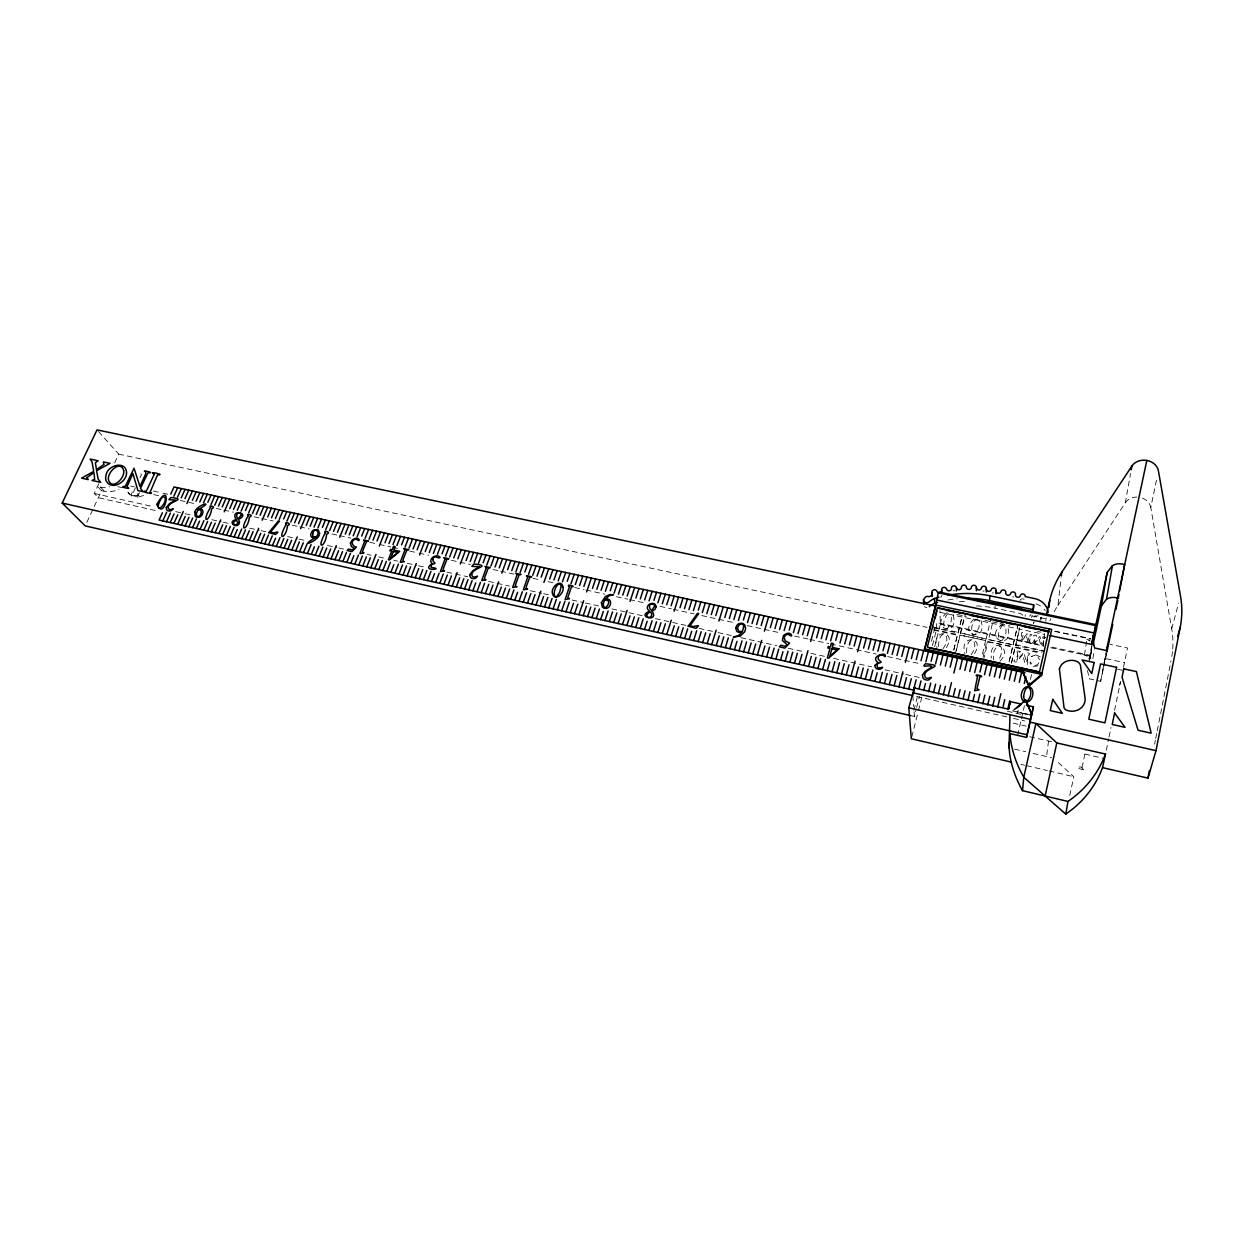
<?xml version="1.0" encoding="UTF-8"?>
<svg xmlns="http://www.w3.org/2000/svg" width="1244" height="1244" viewBox="0 0 1244 1244"><rect width="100%" height="100%" fill="white"/><g stroke="black" fill="none" stroke-linecap="round" stroke-linejoin="round"><path stroke-width="0.75" stroke-dasharray="5 3.75" d="M966.51 652.696C966.572 631.859 981.671 640.676 971.004 654.826M938.52 646.631C938.738 625.919 953.666 634.673 942.968 648.73M985.606 640.567L959.964 635.078L985.606 640.567L981.858 656.739M960.508 632.869L986.119 639.058L960.508 632.869L964.66 616.107M988.047 641.795L1012.725 646.382L1009.024 662.648M988.576 639.587L1013.191 644.858L988.576 639.587L993.085 620.849M1022.755 615.267A8.242 7.371 6.2 0 0 1019.956 613.385L995.06 608.192L995.247 603.402M1011.496 663.192L1015.197 646.911L1042.037 652.665M1044.26 651.514L1015.664 645.387L1019.691 627.707M1043.234 646.149L1043.809 640.473M1044.011 638.592L1044.602 632.916M1045.8 621.285L1046.157 617.833M1054.103 611.846A106.331 93.378 13.6 0 1 1057.913 605.455L1061.132 577.791M1046.795 754.75L1048.521 741.035M1084.441 654.935L1086.914 639.447L1090.039 640.1M1089.386 659.071L1091.797 644.672M1089.386 661.684L1091.672 648.015M1050.714 647.735L1090.553 656.241L1091.719 649.352M1106.476 653.831L1100.629 681.308L1089.386 678.866L1090.039 675.088M1092.885 658.527L1094.393 649.772M1057.913 605.455L1125.338 502.763L1130.578 473.404M1082.078 767.548L1085.779 749.557M1100.629 681.308L1103.475 666.24M1104.128 662.741L1106.429 650.519M1102.262 673.688L1103.335 667.981M1103.692 666.084L1105.123 658.48L1124.483 662.617M1105.294 659.382L1106.585 652.509M1154.634 744.083L1155.381 740.304M1155.754 738.407L1156.873 732.732M1157.247 730.85L1171.008 660.875M1106.289 750.272L1108.653 738.858M1109.042 736.961L1111.016 727.445M1114.577 710.324L1120.502 681.805M1123.519 667.282L1127.515 648L1109.975 644.299M1172.719 648.995A103.579 92.149 9.7 0 0 1171.708 628.889L1150.778 507.521L1156.873 478.178M1104.128 663.13L1106.274 653.022M1069.778 795.429L1073.79 776.722L1056.172 760.613M1090.801 658.667L1090.024 655.261L1091.968 646.305M1090.553 656.241L1091.765 650.643M1119.616 685.428L1120.424 681.665M1043.436 640.644L1043.156 645.729M1017.343 713.512L1018.152 709.997M1039.797 621.673L1040.715 617.724M1017.639 735.375L1021.013 720.603M1021.433 718.752L1024.418 705.752M1030.436 679.457L1031.649 674.186M1030.856 643.381C1028.353 642.091 1030.374 636.819 1031.882 635.046C1028.819 632.279 1031.074 635.995 1029.208 641.609L1027.202 633.725L1021.682 640.007C1023.112 633.414 1025.989 631.968 1021.402 632.807C1022.101 635.031 1021.417 640.676 1018.696 640.784M1031.385 643.49C1033.982 643.459 1035.77 636.804 1033.609 635.326C1040.139 634.44 1034.013 637.161 1034.386 642.713L1039.906 636.415L1041.943 644.33C1046.36 640.831 1039.144 634.533 1045.535 637.612M1009.055 661.963L1012.725 646.382M1013.238 644.159L1017.67 625.312M1013.191 644.858L1017.623 626.027M1011.543 662.508L1015.197 646.911M1015.664 645.387L1019.645 628.422M986.119 639.058L990.224 621.487M983.087 657.019L986.819 641.531L1012.678 647.082M983.506 660.035L988.063 641.095M955.299 653.893L959.964 635.078M956.232 650.814L959.964 635.777M960.508 633.585L965.126 614.956M953.79 649.601L957.538 634.549L932.129 629.106M932.705 627.629L958.082 633.056L962.25 615.593M953.806 650.285L957.538 634.549M958.082 633.056L962.25 616.309M911.79 736.883L917.979 712.47M918.461 710.588L921.788 697.449M934.633 646.74L940.34 624.193L939.904 610.835M913.936 710.246L917.263 697.169M931.507 641.173L935.301 626.23M910.608 715.595L914.402 716.466L916.237 709.251M916.688 707.447L919.425 696.64M932.409 645.558L936.514 629.355L936.265 622.498L1042.565 645.154M1171.708 628.889L1178.534 603.356M1043.856 638.794L1045.147 637.768M999.616 658.231C1007.656 640.054 990.442 644.081 993.8 659.926M1031.494 617.475L1032.147 615.936M143.589 495.516L137.322 497.32L136.591 496.512L138.115 493.215M137.322 497.32L139.592 492.36M135.425 487.803L131.631 496.045L130.9 495.252L133.932 488.643M139.966 477.898L141.489 474.602L140.759 473.793M86.816 522.371L101.588 490.774L97.499 486.466L100.748 487.181A26.171 20.526 -36.8 0 0 109.581 486.777M114.635 462.861L118.724 454.138L98.292 431.31M155.22 510.46L98.338 497.74L94.217 493.464L99.955 481.226M1038.849 662.679C1037.838 666.255 1032.271 666.411 1031.027 663.005C1029.192 658.682 1029.519 668.199 1034.79 666.131A6.064 5.458 9.2 0 0 1037.201 665.913A5.816 5.24 9.2 0 0 1038.662 665.307M974.425 653.722C985.994 635.7 958.44 634.44 964.971 653.722M946.357 647.642C957.973 629.713 930.621 628.484 936.981 647.642M1034.075 644.065L1038.973 638.156L1040.901 645.512M1021.371 641.344L1026.269 635.451L1028.166 642.806M999.943 661.202C1014.653 646.538 988.327 635.933 991.359 658.045M1002.819 624.877C999.352 628.407 996.802 635.839 999.927 640.178A2.224 2.006 6.3 0 0 1002.509 640.038L1006.023 632.807L1005.758 625.343M948.146 613.323C944.709 616.822 942.05 624.115 945.082 628.453A2.193 1.99 2.3 0 0 947.617 628.313L951.194 621.16L951.427 614.474M974.036 618.874C956.652 636.104 988.109 643.117 980.972 620.476M947.057 612.623C927.869 628.469 959.855 638.514 953.106 614.598M1003.302 623.773C979.961 639.276 1016.954 652.058 1007.018 625.063M136.591 496.512L130.9 495.252M1082.575 654.531L1084.737 655.028A7.215 6.438 11.4 0 1 1088.173 657.594M101.588 490.774L104.838 491.489A26.046 20.464 -36.9 0 0 118.973 489.405M1031.805 615.858L1047.728 619.185M1054.896 631.143L1090.848 638.701M1054.85 631.423L1090.801 638.981M956.807 614.396L966.199 616.371M984.984 620.336L990.613 621.534M992.494 621.922L998.123 623.12M1000.005 623.508L1009.397 625.499M1037.558 631.439L1041.072 632.185M940.075 612.359L1044.245 634.362M1052.066 647.175L1090.024 655.261M940.34 624.193L1043.607 646.087M934.493 627.303L958.082 632.356M1015.71 644.687L1044.322 650.814M118.724 454.138L927.029 627.334M1117.579 669.256L1122.865 670.392M933.964 630.195L957.538 635.249M1015.151 647.611L1040.171 652.976M130.651 486.062L134.445 486.902M153.401 491.069L160.989 492.733M162.886 493.153L168.578 494.412M117.776 486.684L123.311 487.897M153.681 494.599L159.356 495.858M180.225 500.461L197.283 504.224M216.254 508.407L221.945 509.667M223.842 510.087L233.312 512.186M254.18 516.789L259.872 518.033M261.769 518.453L273.136 520.972M292.107 525.155L297.798 526.414M299.695 526.834L309.181 528.918M331.93 533.94L337.622 535.2M339.519 535.62L350.886 538.123M369.857 542.306L377.445 543.986M379.342 544.405L390.709 546.909M392.606 547.329L400.195 549.008M409.68 551.092L417.269 552.771M419.166 553.191L428.636 555.291M451.401 560.298L470.356 564.496M493.122 569.519L498.813 570.763M500.71 571.183L513.974 574.122M532.945 578.304L540.534 579.968M548.106 581.648L555.695 583.327M574.666 587.51L584.136 589.594M586.033 590.014L605.004 594.197M616.386 596.716L627.753 599.219M629.651 599.639L646.724 603.402M659.989 606.341L671.371 608.845M673.268 609.265L694.136 613.867M701.709 615.547L735.842 623.073M747.224 625.592L762.401 628.935M764.298 629.355L781.356 633.118M794.636 636.057L807.916 638.981M809.813 639.4L828.768 643.583M830.665 644.003L876.18 654.049M887.563 656.552L902.724 659.911M904.621 660.315L921.695 664.094M94.217 493.464L152.996 506.572M175.762 511.642L183.334 513.337M185.232 513.756L192.82 515.451M211.791 519.681L221.261 521.796M223.158 522.216L230.746 523.911M249.702 528.14L259.187 530.255M261.084 530.675L266.776 531.95M287.628 536.599L297.114 538.714M299.011 539.134L304.702 540.394M327.452 545.478L336.937 547.593M338.834 548.013L344.51 549.288M367.275 554.357L371.07 555.197M378.642 556.892L386.231 558.587M393.819 560.282L397.613 561.122M407.099 563.237L416.569 565.351M418.466 565.771L426.054 567.466M446.907 572.116L467.775 576.765M488.628 581.43L509.48 586.079M530.348 590.729L541.715 593.264M543.612 593.683L551.201 595.378M572.053 600.028L583.436 602.562M585.333 602.998L598.613 605.952M611.877 608.907L627.054 612.297M628.951 612.717L642.215 615.687M655.495 618.641L685.833 625.405M699.112 628.36L716.171 632.17M718.068 632.59L731.348 635.56M740.818 637.674L776.847 645.714M788.229 648.248L803.391 651.623M810.979 653.318L826.156 656.708M833.729 658.387L871.655 666.846M884.935 669.816L903.89 674.046M905.787 674.466L922.861 678.275M1030.421 714.818L1012.756 710.837L1028.601 715.005M1022.708 713.216L1027.995 714.414M1007.298 711.241L1022.381 714.647M916.579 696.453L1009.817 717.555M1013.549 718.394L1024.714 720.929M1013.207 723.199L1026.176 726.138M1029.643 736.712L1053.497 742.17M1084.939 754.097L1104.516 758.591M1014.544 749.121L1025.662 751.687M1033.08 753.413L1051.615 757.705M1020.889 764.36L1024.667 765.247M1026.549 765.682L1047.339 770.549M1049.221 770.985L1073.79 776.722M1086.914 639.447L1087.225 639.525A7.371 6.547 10.7 0 1 1090.024 641.313M978.328 619.201C972.124 618.563 970.025 630.319 972.979 634.409A2.208 1.99 4.4 0 0 975.545 634.269L979.09 627.085L979.277 620.352M139.033 495.19A13.031 10.341 -36.9 0 1 128.023 492.748L131.631 496.045M1040.233 656.77L1035.226 654.702L1031.245 656.552L1034.852 655.293L1037.201 655.837L1039.533 659.709M100.593 487.15L104.683 491.458M128.039 492.08L129.485 494.35M1087.474 670.5L1089.386 678.866M912.847 695.614L913.671 706.592M914.06 711.801L914.402 716.466M1125.338 502.763A13.668 11.678 6.9 0 1 1136.876 497.087M1142.396 498.129A13.668 11.678 6.9 0 1 1150.778 507.521M1172.501 651.514A103.579 92.149 9.7 0 1 1171.832 656.505M1049.936 620.818A106.331 93.378 13.6 0 1 1050.885 618.532M1088.718 658.48A7.215 6.438 11.4 0 1 1089.122 659.429M976.493 605.937A101.728 93.284 7.9 0 1 995.06 608.192M959.404 601.863A102.35 93.766 7.6 0 1 965.608 601.287M948.052 599.997A101.355 92.88 7 0 1 957.227 598.768M1036.019 603.869A17.058 15.223 6.9 0 1 1042.752 607.741M1044.074 609.109A17.058 15.223 6.9 0 1 1045.224 610.602M1030.856 614.489A20.386 18.178 5.4 0 1 1029.597 616.153M1034.588 616.977A3.965 3.53 7.3 0 1 1038.336 615.967M1040.839 617.537A3.965 3.53 7.3 0 1 1041.492 619.294M1034.075 616.993A3.965 3.53 7.2 0 1 1035.428 615.671M1041.368 617.646A3.965 3.53 7.2 0 1 1041.555 618.563M1033.531 623.197A3.934 3.514 7.5 0 1 1034.106 622.451M1033.251 623.337A3.934 3.514 7.5 0 1 1034.168 621.736M1025.18 614.769A8.288 7.402 6 0 1 1025.165 616.324M941.91 595.394A2.472 2.224 0.7 0 1 940.666 597.26M926.904 607.538A3.265 2.939 0.2 0 1 924.572 606.574M953.075 590.838A2.488 2.224 1.5 0 1 954.941 590.838M982.853 591.227A2.504 2.239 3.3 0 1 984.113 591.118M992.152 593.139A2.457 2.193 3.9 0 1 993.35 592.828M1020.002 600.448A2.472 2.208 5.7 0 1 1024.761 600.323M1012.616 596.793A2.472 2.208 5.1 0 1 1013.844 597.042M1017.032 651.98C1020.298 657.563 1009.148 662.383 1016.535 661.948L1022.692 654.531L1025.072 663.814C1031.027 667.577 1024.154 656.801 1029.737 654.017C1025.865 650.488 1028.772 655.277 1026.378 662.306L1023.859 652.354L1016.923 660.269L1018.805 652.416L1020.686 651.669L1015.664 650.581L1017.032 651.98M1083.633 769.741L1077.273 768.263A3.53 3.203 18.2 0 1 1081.316 767.128L1083.633 769.741"/><path stroke-width="1.5" d="M976.353 590.776L976.4 587.541A2.504 2.239 2.5 0 0 974.021 585.255A2.504 2.239 2.5 0 0 971.393 587.261A2.504 2.239 2.2 0 1 968.874 589.392A2.504 2.239 2.2 0 1 966.386 587.199A2.504 2.239 1.9 0 0 963.789 585.115A2.504 2.239 1.9 0 0 961.394 587.339A2.504 2.239 1.6 0 1 959.108 589.672A2.504 2.239 1.6 0 1 956.418 587.697A2.504 2.239 1.3 0 0 953.619 585.846A2.504 2.239 1.3 0 0 951.458 588.256A2.488 2.239 1.1 0 1 949.436 590.76A2.488 2.239 1.1 0 1 946.56 589.034A2.488 2.239 0.8 0 0 943.59 587.417A2.488 2.239 0.8 0 0 941.692 590.014A2.488 2.239 0.5 0 1 939.935 592.673A2.488 2.239 0.5 0 1 936.903 591.195A2.581 2.317 0.3 0 0 933.715 589.858A2.581 2.317 0.3 0 0 932.005 592.611A3.483 3.126 -0.1 0 1 927.215 596.374A2.457 2.208 0 0 0 925.583 597.011L923.483 599.624L923.732 604.382M986.29 591.973L986.368 588.739A2.519 2.239 3.1 0 0 984.222 586.251A2.519 2.239 3.1 0 0 981.392 588.039A2.519 2.239 2.8 0 1 978.655 589.936A2.519 2.239 2.8 0 1 976.4 587.541M989.82 595.798L1033.655 604.864L1033.235 609.669L989.664 600.619L989.82 595.798A101.977 93.347 6.8 0 0 947.959 595.192M990.644 620.336L990.691 618.906M995.931 593.854L996.055 590.62A2.472 2.208 3.7 0 0 994.158 588.023A2.472 2.208 3.7 0 0 991.235 589.625A2.472 2.208 3.4 0 1 988.342 591.289A2.472 2.208 3.4 0 1 986.368 588.739M1010.004 714.74L1008.977 747.831M1017.716 624.597L1020.189 625.11M1022.521 668.837L1022.101 671.122L1029.037 686.066L1041.43 675.337M1014.202 709.64L1025.694 700.092L1031.509 714.351M1028.99 686.517C1021.371 685.771 1018.121 699.563 1025.258 702.269C1032.815 702.922 1036.065 689.269 1028.99 686.517L1022.179 670.127M1009.926 733.602L1026.502 737.397L1033.437 706.81L1026.378 705.224M1105.496 754.066L1102.79 760.613A112.364 102.972 10.6 0 1 1067.958 801.447L1022.521 790.64L1023.765 777.267L1035.894 723.464L1056.809 742.932L1105.496 754.066L1102.542 767.641L1099.898 774.063A110.078 101.184 11.5 0 1 1072.017 809.502L1065.781 814.12L1023.765 777.267L1019.987 770.098A119.751 107.015 17.1 0 1 1010.626 740.009L1009.926 733.711M1030.374 715.393L1031.571 713.605L1025.694 700.092M1039.471 672.226L927.324 647.129L937.385 607.678L1048.723 631.128L1048.568 632.543M924.339 648.793L1041.539 674.341L1041.399 675.71L1051.709 629.433L935.535 605.004L924.416 650.177L1022.521 671.589M1048.972 607.383L1049.718 600.354A110.887 96.659 12.3 0 1 1061.77 572.271L1131.884 466.049A14.244 12.036 6 0 1 1146.844 460.435A14.244 12.036 6 0 1 1158.413 470.854L1180.494 596.063A107.933 95.29 8.3 0 1 1180.229 627.163L1156.018 750.645L1147.948 778.122L1102.542 767.641M1061.35 575.956L1061.77 572.271M1093.165 640.753L1095.886 624.628L939.298 592.066L938.303 592.828L934.384 611.162M1065.781 814.12L1067.958 801.447M1092.978 645.045L1101.438 605.844L1107.144 572.504L1112.431 565.647A12.86 11.18 8.8 0 1 1124.669 564.683L1119.678 590.853M1101.438 605.844L1106.507 599.219L1112.431 565.647M1131.231 469.734L1131.884 466.049M1031.54 715.207L1031.587 714.056M1106.911 650.799L1108.217 643.926L1106.662 651.203M1118.247 598.333L1118.962 594.585M936.468 599.981L1093.942 632.947L1092.683 639.385L1094.689 648.031L1106.429 650.519L1146.828 460.435M1147.948 778.122L1149.425 770.565M1049.936 635.56L1091.61 644.376L1093.942 632.947M1106.865 651.98L1107.642 648.279M1108.435 644.579L1112.758 624.224M1115.899 609.436L1117.858 600.183M1091.61 644.376L1107.144 572.504M1092.59 641.002L1094.969 629.993M1045.147 796.02L1056.809 742.932M1026.502 737.397L1033.437 706.81M1046.515 614.365L1049.718 600.354M1049.221 628.904L1039.502 671.884L957.134 653.955M1024.263 683.485L1025.849 676.565M1029.348 684.247L1029.643 682.956M1019.256 682.381L1021.666 672.009M1003.115 706.623L1004.748 699.626M1009.288 680.188L1011.714 669.847M1008.122 707.743L1009.739 700.745M1014.28 681.277L1016.675 670.92M1008.806 708.334L1010.361 701.647L1021.06 704.026M997.704 707.245L1000.907 693.623M1004.312 679.084L1006.754 668.759M992.712 706.125L994.765 697.402M999.352 677.996L1001.793 667.67M982.744 703.871L984.828 695.178M989.446 675.819L991.903 665.524M987.72 704.99L989.789 696.282M994.391 676.907L996.848 666.597M977.784 702.767L979.868 694.059M984.502 674.73L986.974 664.436M967.879 700.527L969.978 691.851M974.658 672.553L977.146 662.29M972.824 701.616L974.519 694.587M979.961 672.04L982.06 663.363M963.354 697.682L965.049 690.747M969.729 671.48L972.233 661.217M953.495 695.474L955.19 688.554M959.933 669.319L962.452 659.087M958.424 696.578L960.119 689.642M964.831 670.392L967.334 660.16M948.146 696.096L951.473 682.629M953.853 673.035L957.569 658.014M938.334 693.888L940.495 685.257M945.269 666.1L947.819 655.899M943.247 694.992L945.378 686.361M950.152 667.173L952.686 656.956M933.451 692.784L935.612 684.169M940.402 665.027L942.968 654.826M923.686 690.56L925.458 683.594M931.103 661.295L933.28 652.711M928.568 691.68L930.73 683.08M935.55 663.954L938.116 653.769M935.068 618.377L936.95 610.959M919.254 687.776L920.995 680.903M925.847 661.824L928.444 651.654M1011.434 762.152L911.323 738.749L908.789 707.774L914.62 687.186L913.267 693.841M916.144 679.815L913.516 690.109L159.092 520.07L162.358 512.792M921.011 660.751L923.608 650.612M924.416 650.177L935.69 606.061L97.016 429.88L62.2 503.058L85.183 525.885L910.608 715.595M903.813 687.916L906.456 677.653M911.37 658.636L913.982 648.497M908.664 689.005L911.292 678.742M916.19 659.693L918.787 649.555M898.977 686.828L902.864 671.791M905.321 662.321L909.177 647.455M889.32 684.651L891.995 674.419M896.955 655.464L899.599 645.356M894.141 685.739L896.815 675.492M901.76 656.505L904.388 646.413M884.5 683.562L887.19 673.346M892.166 654.406L894.825 644.314M874.89 681.401L877.176 672.802M883.038 650.721L885.277 642.231M879.695 682.489L882.385 672.273M887.392 653.349L890.051 643.272M870.1 680.328L872.821 670.127M877.844 651.25L880.519 641.204M860.537 678.167L863.274 667.997M868.343 649.15L871.033 639.121M865.311 679.24L868.048 669.07M873.086 650.208L875.776 640.162M855.779 677.094L858.515 666.939M863.6 648.108L866.306 638.094M914.216 687.963L1008.34 709.142L1010.361 701.647M846.262 674.948L849.014 664.809M854.13 646.025L856.852 636.026M851.02 676.021L855.048 661.139M857.582 651.763L861.579 637.068M841.519 673.875L844.287 663.752M849.419 644.998L852.156 635M832.049 671.744L834.833 661.637M839.995 642.915L842.748 632.947M836.777 672.817L839.56 662.694M844.707 643.957L847.444 633.973M822.611 669.614L825.41 659.538M830.619 640.847L833.387 630.91M827.322 670.687L829.686 662.166M835.735 640.318L838.067 631.921M1177.633 636.524L1180.229 627.163M817.899 668.557L820.713 658.48M825.938 639.82L828.706 629.884M808.507 666.442L811.337 656.397M816.593 637.768L819.392 627.847M813.203 667.499L816.033 657.438M821.258 638.794L824.041 628.873M1008.34 709.142L1008.635 708.489M803.826 665.384L807.994 650.674M810.621 641.391L814.742 626.836M794.481 663.285L797.342 653.255M802.644 634.689L805.459 624.815M799.146 664.327L802.007 654.297M807.278 635.715L810.093 625.825M789.816 662.228L792.692 652.214M797.995 633.678L800.825 623.804M780.517 660.129L782.958 651.701M789.194 630.086L791.588 621.782M785.166 661.186L788.043 651.187M793.377 632.652L796.207 622.793M775.883 659.087L778.775 649.104M784.14 630.615L786.986 620.772M766.631 657.003L769.538 647.051M774.934 628.593L777.795 618.766M771.249 658.045L774.157 648.077M779.521 629.604L782.398 619.776M762.012 655.961L764.92 646.009M770.331 627.582L773.208 617.77M752.791 653.877L755.73 643.957M761.173 625.561L764.065 615.78M757.394 654.919L761.686 640.365M764.391 631.174L768.636 616.775M743.617 651.809L746.571 641.904M752.045 623.555L754.952 613.79M748.204 652.851L751.143 642.93M756.601 624.566L759.509 614.785M739.029 650.783L741.999 640.893M747.488 622.544L750.412 612.794M729.901 648.715L732.871 638.856M738.392 620.554L741.331 610.804M734.458 649.757L736.961 641.406M743.399 620.025L745.871 611.799M725.345 647.689L728.331 637.83M733.851 619.559L736.806 609.824M716.249 645.652L719.25 635.808M724.817 617.553L727.771 607.849M720.789 646.662L723.79 636.819M729.326 618.548L732.281 608.829M711.708 644.625L716.124 630.21M718.908 621.114L723.262 606.87M702.658 642.588L705.69 632.776M711.288 614.583L714.274 604.911M707.183 643.599L710.2 633.787M715.798 615.578L718.768 605.89M693.639 640.551L696.671 630.755M702.316 612.608L705.317 602.951M698.148 641.562L701.181 631.765M706.81 613.603L709.795 603.931M689.129 639.54L691.711 631.283M698.319 610.104L700.854 601.972M680.157 637.503L683.22 627.753M688.912 609.653L691.928 600.028M684.635 638.514L687.699 628.749M693.374 610.633L696.391 600.992M675.679 636.493L678.757 626.743M684.449 608.674L687.481 599.048M666.737 634.487L671.262 620.227M674.124 611.224L678.602 597.12M671.2 635.497L674.295 625.748M680.001 607.694L683.049 598.084M657.827 632.481L660.937 622.762M666.691 604.771L669.754 595.176M662.274 633.476L665.384 623.757M671.122 605.735L674.186 596.156M653.38 631.47L656.505 621.782M662.274 603.791L665.338 594.212M644.516 629.48L647.16 621.316M653.94 600.354L656.537 592.299M648.948 630.475L652.074 620.787M657.858 602.827L660.937 593.264M635.684 627.489L638.825 617.817M644.656 599.919L647.751 590.387M640.1 628.484L643.226 618.812M649.041 600.883L652.136 591.335M631.268 626.494L634.424 616.837M640.271 598.955L643.381 589.423M622.466 624.504L627.116 610.384M630.039 601.474L634.642 587.51M626.867 625.499L630.024 615.858M635.886 597.991L639.012 588.474M613.696 622.529L616.884 612.919M622.778 595.098L625.919 585.613M618.081 623.524L621.254 613.898M627.147 596.063L630.273 586.562M609.327 621.549L612.514 611.939M618.439 594.134L621.58 584.664M600.603 619.574L603.309 611.488M610.244 590.744L612.903 582.767M604.957 620.554L608.16 610.975M614.085 593.186L617.242 583.716M591.895 617.615L595.114 608.052M601.085 590.325L604.257 580.886M596.249 618.595L599.452 609.031M605.408 591.273L608.58 581.819M587.557 616.635L590.791 607.088M596.762 589.376L599.95 579.937M578.895 614.692L583.654 600.712M586.639 591.895L591.351 578.056M583.218 615.656L586.453 606.123M592.455 588.428L595.643 579.004M570.265 612.732L573.515 603.231M579.548 585.582L582.767 576.19M574.572 613.712L577.822 604.18M583.84 586.53L587.059 577.123M565.958 611.768L569.223 602.267M575.272 584.633L578.491 575.257M557.359 609.824L560.127 601.832M567.217 581.29L569.954 573.391M561.65 610.804L564.916 601.303M570.98 583.7L574.215 574.324M548.791 607.896L552.087 598.426M558.183 580.886L561.433 571.54M553.067 608.86L556.363 599.39M562.443 581.819L565.693 572.458M544.514 606.932L547.811 597.478M553.938 579.937L557.188 570.607M535.993 605.019L540.845 591.18M543.908 582.441L548.713 568.757M540.254 605.968L543.55 596.529M549.692 579.004L552.942 569.674M527.487 603.091L530.815 593.683M536.988 576.205L540.269 566.906M531.732 604.055L535.06 594.632M541.202 577.138L544.483 567.839M523.242 602.143L526.585 592.735M532.759 575.288L536.055 565.989M514.783 600.23L517.613 592.315M524.859 571.976L527.643 564.154M519.012 601.194L522.356 591.786M528.544 574.355L531.841 565.071M506.339 598.333L509.713 588.956M515.933 571.571L519.261 562.319M510.553 599.281L513.912 589.905M520.132 572.504L523.444 563.237M497.927 596.436L501.301 587.075M507.568 569.736L510.895 560.5M502.141 597.384L505.499 588.023M511.75 570.654L515.078 561.417M1095.886 624.628L1095.544 625.545L938.303 592.828M493.744 595.487L498.688 581.788M501.83 573.142L506.728 559.582M485.362 593.606L488.752 584.276M495.05 566.984L498.409 557.779M489.545 594.554L492.935 585.209M499.217 567.902L502.56 558.68M477.012 591.724L480.433 582.41M486.746 565.149L490.12 555.959M481.179 592.657L484.585 583.343M490.898 566.067L494.257 556.861M468.693 589.843L472.114 580.559M478.458 563.33L481.848 554.155M472.844 590.791L475.737 582.938M483.138 562.801L485.969 555.057M464.541 588.91L467.977 579.626M474.337 562.412L477.712 553.253M456.253 587.044L459.705 577.776M466.08 560.609L469.486 551.45M460.404 587.977L463.841 578.709M470.201 561.51L473.591 552.352M447.995 585.178L451.448 575.941M457.87 558.789L461.275 549.661M452.132 586.111L457.186 572.551M460.373 563.983L465.38 550.563M439.77 583.327L443.237 574.106M449.659 556.985L453.096 547.873M443.875 584.26L447.342 575.023M453.765 557.887L457.186 548.775M435.664 582.394L439.132 573.189M445.585 556.084L449.006 546.987M427.454 580.559L430.953 571.354M437.421 554.295L440.858 545.214M431.559 581.477L434.498 573.702M442.04 553.767L444.932 546.1M419.29 578.709L422.789 569.534M429.289 552.507L432.741 543.441M423.38 579.626L426.863 570.436M433.347 553.393L436.799 544.328M411.142 576.874L416.289 563.439M419.539 554.964L424.639 541.669M415.216 577.791L418.715 568.617M425.23 551.605L428.682 542.555M403.025 575.039L406.539 565.896M413.086 548.931L416.569 539.912M407.083 575.956L410.598 566.798M417.129 549.832L420.596 540.782M398.966 574.137L402.496 564.994M409.043 548.044L412.541 539.025M390.88 572.302L393.866 564.62M401.548 544.856L404.502 537.268M394.923 573.22L398.453 564.092M405.015 547.158L408.514 538.139M382.825 570.498L386.371 561.386M392.98 544.514L396.494 535.526M386.853 571.4L390.398 562.288M396.976 545.385L400.49 536.397M374.786 568.679L378.347 559.598M384.971 542.742L388.501 533.769M378.798 569.581L382.359 560.484M388.968 543.628L392.482 534.64M366.762 566.875L370.354 557.81M376.994 540.984L380.524 532.043M370.774 567.777L376.015 554.466M379.327 546.069L384.505 532.899M358.77 565.071L362.377 556.021M369.033 539.243L372.578 530.302M362.766 565.973L366.358 556.908M373.013 540.114L376.559 531.172M354.789 564.17L358.396 555.135M365.067 538.372L368.628 529.431M346.843 562.381L350.45 553.362M357.152 536.615L360.713 527.705M350.808 563.283L353.856 555.664M361.662 536.102L364.663 528.576M338.912 560.593L342.535 551.59M349.253 534.889L352.829 525.994M342.862 561.495L346.485 552.476M353.203 535.76L356.764 526.85M330.997 558.805L336.331 545.634M339.69 537.315L344.961 524.268M334.947 559.707L338.586 550.703M345.303 534.018L348.895 525.123M323.113 557.032L326.768 548.06M333.532 531.421L337.124 522.558M327.048 557.918L330.702 548.946M337.451 532.292L341.043 523.413M315.261 555.259L318.915 546.303M325.695 529.695L329.318 520.847M319.179 556.146L322.834 547.189M329.613 530.566L333.221 521.702M307.423 553.502L311.093 544.561M317.889 527.985L321.527 519.152M311.327 554.373L314.421 546.831M322.367 527.456L325.415 520.008M303.505 552.616L307.19 543.69M314.001 527.129L317.64 518.297M295.699 550.859L299.4 541.949M306.226 525.419L309.88 516.602M299.602 551.73L303.287 542.819M310.114 526.274L313.752 517.457M287.924 549.102L291.625 540.207M298.482 523.708L302.137 514.923M291.811 549.972L297.223 536.926M300.644 528.684L306.008 515.762M280.164 547.36L283.881 538.481M290.754 522.013L294.424 513.243M284.036 548.231L287.753 539.336M294.626 522.853L298.28 514.083M272.436 545.618L275.577 538.139M283.632 518.935L286.726 511.564M276.292 546.489L280.009 537.61M286.913 521.158L290.583 512.404M264.723 543.877L268.455 535.029M275.375 518.624L279.06 509.884M268.58 544.748L272.296 535.884M279.216 519.463L282.901 510.724M257.026 542.135L260.773 533.318M267.724 516.929L271.425 508.221M260.882 543.006L264.614 534.174M271.55 517.784L275.235 509.045M249.36 540.409L253.123 531.608M260.089 515.249L263.79 506.557M253.201 541.28L258.69 528.342M262.157 520.179L267.6 507.381M241.725 538.683L245.488 529.897M252.47 513.585L256.186 504.893M245.55 539.554L249.298 530.753M256.28 514.41L259.996 505.717M234.105 536.973L237.293 529.571M245.472 510.553L248.613 503.229M237.915 537.828L241.678 529.042M248.676 512.746L252.392 504.069M1031.898 612.717L1032.691 610.835A20.386 18.178 5.4 0 0 1033.655 604.864M226.501 535.262L230.295 526.492M237.309 510.242L241.056 501.581M230.295 536.117L234.074 527.347M241.087 511.082L244.835 502.405M218.928 533.552L222.723 524.797M229.767 508.578L233.514 499.933M222.707 534.407L226.501 525.652M233.53 509.418L237.277 500.757M211.371 531.841L215.181 523.118M222.241 506.93L226.004 498.3M215.15 532.696L220.717 519.883M224.231 511.797L229.751 499.124M203.829 530.146L207.655 521.438M214.73 505.266L218.509 496.667M207.593 531.001L211.418 522.278M218.493 506.09L222.256 497.476M196.319 528.451L199.553 521.112M207.841 502.281L211.045 495.034M200.082 529.306L203.907 520.598M210.998 504.442L214.777 495.843M188.839 526.772L192.68 518.079M199.786 501.985L203.581 493.401M192.571 527.611L196.412 518.919M203.518 502.809L207.313 494.21M181.36 525.092L185.216 516.416M192.353 500.352L196.163 491.784M185.092 525.932L188.948 517.255M196.07 501.161L199.864 492.593M173.911 523.413L177.783 514.752M184.936 498.72L188.746 490.167M177.643 524.253L183.288 511.548M186.864 503.54L192.447 490.976M166.494 521.734L170.366 513.103M177.534 497.087L181.36 488.55M170.21 522.573L174.067 513.928M181.235 497.895L185.061 489.358M170.77 494.132L174.005 486.948L1024.978 672.74M162.793 520.894L166.665 512.279M173.849 496.278L177.674 487.741M1030.421 714.818L1031.571 713.605M1029.115 685.086L1041.539 674.341M1017.032 707.852L1021.324 704.275M938.909 597.213A101.977 93.347 6.8 0 0 934.493 598.504L933.078 599.173A19.92 17.976 1.7 0 0 929.066 601.925A3.281 2.954 0 0 1 923.483 599.624M937.603 602.407A101.355 92.88 7 0 0 934.679 603.278L933.28 603.946A19.795 17.898 1.8 0 0 929.284 606.683M652.665 603.993C648.279 603.169 648.793 608.798 651.561 610.524L654.624 606.279A2.923 2.643 -21.4 0 0 652.509 603.9M937.385 608.036L1048.676 631.47M946.435 610.306L955.485 612.203M959.093 612.965L962.701 613.012M970.6 615.391L985.201 618.47M994.998 620.538L1002.555 622.124M1006.334 622.917L1013.891 624.519M1023.936 626.634L1037.232 629.433M1041.041 630.226L1048.645 631.828M929.159 647.86L955.283 653.209M1036.594 671.9L1041.866 673.051M912.629 692.737L1030.25 719.312M62.2 503.058L912.847 695.614M1030.312 722.189L1156.018 750.645M908.789 707.774L1026.751 734.737M932.658 626.214L932.705 627.629M932.005 592.611L932.145 595.814M935.535 605.004L935.597 606.466M934.493 598.504L934.679 603.278M1008.713 743.134L1009.661 754.019A117.2 105.04 17.9 0 0 1022.521 790.64M941.692 590.014L941.786 593.217M956.418 587.697L956.449 590.931M1106.507 599.219A12.347 10.823 10.1 0 1 1117.283 597.991M978.126 601.21A102.35 93.766 7.6 0 1 981.252 601.412M982.822 601.552A102.35 93.766 7.6 0 1 995.247 603.402L1020.282 608.611A8.288 7.402 6 0 1 1023.097 610.493M966.495 598.317A101.355 92.88 7 0 1 989.664 600.619M1048.179 612.623A17.167 15.286 6.7 0 0 1034.51 598.535L1025.211 596.622A2.488 2.224 5.5 0 0 1023.283 593.994A2.488 2.224 5.5 0 0 1020.344 595.612A2.488 2.208 5.2 0 1 1017.405 597.229A2.488 2.208 5.2 0 1 1015.462 594.616A2.488 2.208 4.9 0 0 1013.533 591.988A2.488 2.208 4.9 0 0 1010.61 593.606A2.488 2.208 4.6 0 1 1007.671 595.223A2.488 2.208 4.6 0 1 1005.743 592.611A2.488 2.208 4.3 0 0 1003.83 589.998A2.488 2.208 4.3 0 0 1000.907 591.615A2.472 2.208 4 0 1 997.968 593.232A2.472 2.208 4 0 1 996.055 590.62M932.222 596.28A2.566 2.301 0.4 0 1 932.456 595.752M239.486 521.796C239.019 530.628 225.584 521.858 236.22 519.588C229.083 508.127 252.003 513.088 238.397 519.386L239.486 521.796M1023.579 696.749L1024.792 701.289A1.99 1.819 11 0 0 1027.093 701.181C1036.174 692.364 1026.098 677.669 1023.579 696.749M656.241 606.637L654.857 609.529L651.949 611.037C660.16 622.715 635.357 617.024 649.508 611.239C642.433 605.983 654.422 599.204 656.241 606.637M561.308 585.613L559.753 592.128L556.985 596.28A1.788 1.586 -27.2 0 1 554.964 596.405C552.056 593.186 557.981 579.486 561.308 585.613M432.741 559.52C433.083 563.361 437.966 562.832 432.134 564.325A3.297 2.861 -31.9 0 0 431.046 566.611L431.264 567.451C446.456 569.083 419.461 572.178 432.228 563.61C427.236 559.225 436.551 552.927 440.127 557.312C438.774 559.691 433.363 553.673 432.741 559.52M563.034 587.277C564.543 592.968 554.871 602.205 552.523 593.761C550.221 587.51 561.448 577.62 563.034 587.277M312.71 533.956L312.804 535.962A2.177 1.819 -34.6 0 0 314.032 536.957L316.38 536.599C321.418 531.686 313.69 526.507 312.71 533.956M735.779 628.096L736.65 631.112A3.561 3.265 -14.6 0 0 738.563 632.247L742.108 631.921L738.267 635.762L733.338 637.021L740.18 636.135L744.581 631.936L745.654 628.655L744.674 624.768L742.326 623.228L739.091 623.586A6.236 5.722 -14.4 0 0 736.775 625.545L735.779 628.096M158.19 505.997L158.672 508.003A1.679 1.353 -37.2 0 0 160.476 507.863C170.677 498.377 162.124 489.607 158.19 505.997M743.679 626.681L742.528 631.206L739.916 631.579A2.333 2.13 -14.5 0 1 738.392 630.444C735.391 626.323 743.103 620.227 743.679 626.681M469.781 574.821L470.185 576.843A4.152 3.623 -30.5 0 0 471.818 578.273L473.389 578.631A3.887 3.405 -30.5 0 0 475.612 578.133C480.915 573.142 474.135 579.455 472.082 575.863C469.47 567.466 494.241 566.176 473.84 563.983L471.927 566.347L479.282 566.798L472.813 570.747L469.781 574.821M196.194 514.021L197.361 516.649C201.606 517.24 203.207 507.614 197.765 510.133L196.194 514.021M237.791 522.76L236.453 524.937L233.405 524.253L233.903 521.905L236.5 520.054L237.791 522.76M874.983 665.4C874.361 669.07 879.648 670.547 881.949 668.23C885.122 665.198 877.129 670.563 877.129 665.913A3.608 3.328 -1.1 0 1 878.046 663.379C883.675 661.668 880.301 662.461 878.155 658.916C877.3 654.593 882.836 653.971 885.075 656.692C887.952 650.892 868.981 656.334 878.062 662.57L874.983 665.4M156.868 504.395C165.079 523.257 172.9 476.25 156.868 504.395M601.396 602.702L602.283 606.885A4.027 3.623 -24.5 0 0 604.413 608.207C611.815 610.151 613.199 596.109 604.895 599.655L609.093 595.721L613.479 594.741L609.778 594.57L605.315 596.622L601.396 602.702M127.23 486.124L127.619 487.555C133.31 489.778 116.672 486.528 125.286 486.388L134.025 468.211L139.966 486.528L145.968 473.218L145.564 471.787C139.857 469.594 156.542 472.782 147.896 472.938L140.494 488.348L143.107 491.707L137.913 490.571L132.906 473.575L127.23 486.124M123.685 470.574C125.224 478.24 111.696 490.976 108.461 479.78C106.922 472.16 120.528 459.425 123.685 470.574M350.45 543.099L351.321 546.458L354.105 548.386L352.534 549.957L348.553 549.071L347.138 550.532L351.881 551.59L356.453 547.08C352.254 547.033 350.404 540.751 354.664 539.367A3.001 2.55 -33.7 0 1 356.406 539.227C361.398 543.488 359.096 535.946 354.462 538.761A5.847 4.96 -33.7 0 0 351.897 540.425L350.45 543.099M603.309 603.495C603.433 614.987 614.412 597.711 604.46 600.37L603.309 603.495M784.124 636.912L785.104 640.784L789.536 643.148L784.948 648.108L779.397 646.864L780.812 645.247L785.462 646.289L787.048 644.579L782.414 640.52L783.425 635.7A6.313 5.8 -10.2 0 1 786.115 633.896C791.293 630.879 794.465 639.198 788.401 634.424A3.25 2.986 -10.2 0 0 786.441 634.549L784.124 636.912M319.521 533.038C320.734 540.767 295.466 549.195 315.929 537.268L312.757 537.595A3.328 2.783 -34.6 0 1 311.202 536.584L310.658 534.625L311.917 531.561A5.816 4.867 -34.6 0 1 314.172 529.757L318.184 529.897L319.521 533.038M166.307 507.552L166.494 509.418A3.965 3.188 -37 0 0 167.878 510.74L169.277 511.051A3.732 2.986 -37 0 0 171.345 510.569C176.461 505.919 170.21 511.782 168.313 508.516C166.478 500.834 189.197 499.528 170.879 497.491L168.935 499.684L175.606 500.057L169.386 503.758L166.307 507.552M922.426 674.994L923.048 678.027A4.556 4.183 3.2 0 0 925.116 679.644L926.951 680.064A4.276 3.934 3.3 0 0 929.423 679.535C934.975 674.046 927.355 681.028 925.085 676.969C921.151 667.515 949.016 666.162 925.427 663.767C920.202 668.743 929.828 663.954 932.02 666.971L925.194 671.293L922.426 674.994M86.956 477.572L88.215 479.609L81.575 478.147L93.704 471.414L92.087 462.099L90.143 459.052L98.167 460.793L95.384 462.644L96.441 469.61L104.014 464.447L103.361 461.913L110.016 463.359L96.581 470.745L98.198 479.22L100.702 482.361L92.009 480.448L94.684 479.251L93.922 472.58L86.956 477.572M646.833 614.536L646.927 616.371C650.099 619.932 654.157 614.069 649.881 611.753L646.833 614.536M1059.39 668.914L1064.024 707.618A4.121 3.716 13.4 0 0 1065.766 709.811L1066.528 710.2A13.808 12.424 13.1 0 0 1085.017 697.697L1080.383 665.011A6.997 6.251 11.4 0 0 1077.397 661.684L1075.967 661.062A13 11.647 11.6 0 0 1066.699 661.186A13.031 11.662 11.6 0 0 1060.152 666.908L1059.39 668.914M977.582 676.347L974.658 690.747L979.106 689.845L976.991 688.647L979.852 676.798C986.772 676.627 971.58 673.128 977.582 676.347M194.81 512.264L195.153 516.027A3.779 3.063 -36.7 0 0 196.894 517.209C203.099 519.028 206.022 506.401 198.216 509.48C216.829 499.326 195.883 505.017 194.81 512.264M126.546 473.078C126.437 482.47 111.462 490.789 106.191 480.93A11.134 8.77 -37 0 1 106.035 475.332C107.139 465.023 126.561 459.985 126.546 473.078M1114.608 713.014L1112.229 724.474L1125.011 727.32L1114.608 713.014M1123.767 668.868L1122.041 677.187L1138.058 730.244L1151.166 733.183L1136.41 671.573L1123.767 668.868M1116.583 667.328L1104.967 722.842L1088.78 719.219L1100.567 663.892L1116.583 667.328M1094.129 662.508L1091.75 673.595L1082.124 659.942L1094.129 662.508M1052.766 699.361L1050.263 710.604L1062.314 713.31L1052.766 699.361M241.258 515.063L238.102 518.935C235.769 517.069 236.096 512.326 239.765 513.01A2.504 2.053 -35.8 0 1 240.916 513.71A2.737 2.239 -35.9 0 1 241.258 515.063M569.519 586.437L565.134 599.484L569.534 598.706L567.762 597.633L571.494 586.826C577.651 586.655 564.527 583.529 569.519 586.437M838.923 648.855L828.582 658.263L827.307 657.983L829.95 648.482L827.835 648.015L828.271 646.491L830.37 646.958L831.427 643.132L833.34 643.552L832.283 647.378L838.923 648.855M831.847 648.901L829.841 656.132L837.367 650.13L831.847 648.901M527.767 576.936L523.289 589.858L527.643 589.081L525.994 588.552L526.476 586.095L529.711 577.325L531.732 576.765L526.43 575.599L527.767 576.936M517.146 574.604L512.637 587.479L516.991 586.702L515.358 586.173L515.84 583.716L519.09 574.977L521.096 574.433L515.825 573.266L517.146 574.604M486.311 567.777L481.723 580.559L486.046 579.782L484.429 579.269L484.927 576.827L488.223 568.15L490.229 567.606L485.004 566.455L486.311 567.777M445.041 558.945L440.376 571.602L444.637 570.841L443.051 570.327L443.579 567.917L446.923 559.318L448.913 558.774L443.766 557.639L445.041 558.945M404.953 549.832L400.21 562.381L404.424 561.604L402.869 561.106L403.398 558.712L406.819 550.206L408.794 549.661L403.725 548.542L404.953 549.832M688.196 626.183L696.111 628.375C702.58 622.202 693.063 628.935 690.358 625.281L698.786 613.556L697.557 613.292L688.196 626.183M364.679 541.233L359.843 553.658L364.025 552.896L362.486 552.398L363.046 550.035L366.513 541.591L368.473 541.062L363.481 539.958L364.679 541.233M325.477 532.525C315.121 551.045 325.633 547.096 326.612 534.251C332.739 531.857 321.901 530.022 325.477 532.525M286.384 523.942C275.935 542.322 286.4 538.341 287.488 525.652C293.568 523.289 282.901 521.469 286.384 523.942M154.132 474.524L146.388 491.085C137.073 491.131 156.931 495.299 150.058 492.282L157.49 474.975C166.774 474.913 146.994 470.823 153.821 473.793L154.132 474.524M248.271 515.576C237.728 533.8 248.131 529.804 249.344 517.255C255.362 514.938 244.85 513.119 248.271 515.576M210.594 507.163C199.942 525.248 210.298 521.236 211.62 508.827C217.591 506.541 207.25 504.722 210.594 507.163M399.573 551.403L389.465 559.971L388.377 559.738L391.72 551.154L389.916 550.75L390.46 549.381L392.264 549.77L393.617 546.318L395.234 546.676L393.897 550.143L399.573 551.403M393.353 551.512L390.803 558.043L398.064 552.554L393.353 551.512M268.797 532.634L275.546 534.531C281.797 528.933 273.385 534.967 270.803 531.794L279.48 521.127L278.423 520.894L268.797 532.634"/></g></svg>
